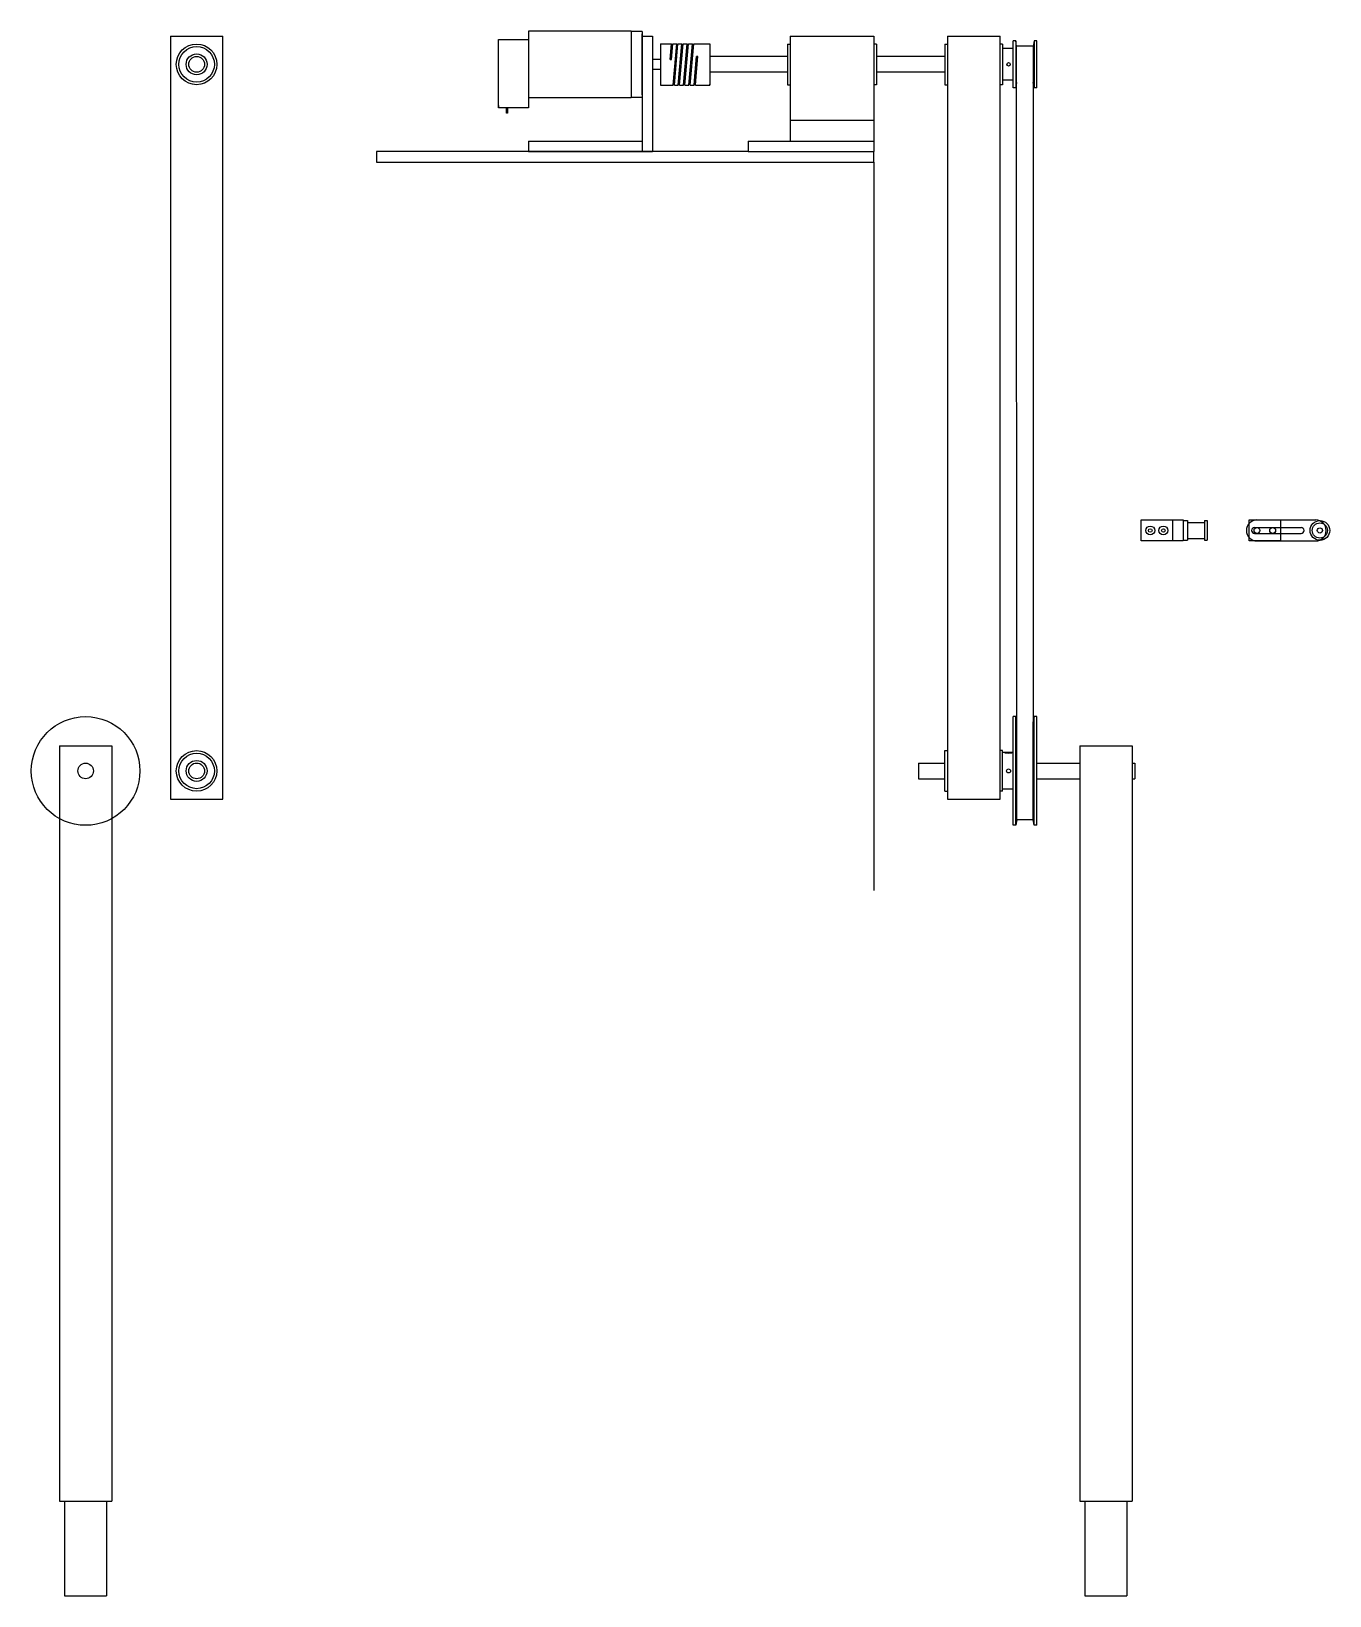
# Model space of a CAD drawing. Header units: inches. Extents: x 23.2 to 54.2, y -18.7 to 18.6.
import ezdxf

# ---------------------------------------------------------------- set-up
doc = ezdxf.new("R2010")
doc.units = ezdxf.units.IN
doc.header["$MEASUREMENT"] = 0
doc.linetypes.add('HIDDEN', pattern=[0.2, 0.1, -0.1])
doc.layers.add('DEFAULT_2', color=8, linetype='HIDDEN')

msp = doc.modelspace()

# ---------------------------------------------------------------- linework, layer by layer
for p, q in [((26.547, 18.443), (26.547, 0.265)), ((26.547, 18.443), (27.797, 18.443)), ((27.797, 0.265), (27.797, 18.443)), ((37.789, 18.441), (37.789, 15.691)), ((37.789, 18.441), (38.039, 18.441)), ((38.039, 18.441), (38.039, 15.691)), ((41.315, 18.441), (41.315, 15.941)), ((41.315, 18.441), (43.315, 18.441)), ((43.315, 18.441), (43.315, 15.941)), ((45.071, 18.443), (45.071, 0.265)), ((45.071, 18.443), (46.321, 18.443)), ((46.321, 0.265), (46.321, 18.443)), ((38.231, 18.263), (38.488, 18.263)), ((38.231, 18.263), (38.231, 17.279)), ((38.455, 17.889), (38.488, 18.263)), ((38.487, 17.886), (38.52, 18.263)), ((38.52, 18.263), (38.614, 18.263)), ((38.528, 17.279), (38.614, 18.263)), ((38.559, 17.279), (38.645, 18.263)), ((38.645, 18.263), (38.739, 18.263)), ((38.653, 17.279), (38.739, 18.263)), ((38.684, 17.279), (38.771, 18.263)), ((38.771, 18.263), (38.865, 18.263)), ((38.778, 17.279), (38.865, 18.263)), ((38.81, 17.279), (38.896, 18.263)), ((38.896, 18.263), (38.99, 18.263)), ((38.904, 17.279), (38.99, 18.263)), ((38.935, 17.279), (39.021, 18.263)), ((39.021, 18.263), (39.407, 18.263)), ((39.056, 17.583), (39.089, 17.958)), ((39.087, 17.581), (39.12, 17.956)), ((39.12, 17.956), (39.089, 17.958)), ((39.407, 18.263), (39.407, 17.279)), ((41.253, 17.958), (39.407, 17.958)), ((41.253, 18.255), (41.253, 17.286)), ((41.253, 18.255), (41.315, 18.255)), ((41.315, 18.255), (41.315, 17.286)), ((43.315, 18.255), (43.315, 17.286)), ((43.377, 18.255), (43.315, 18.255)), ((43.377, 18.255), (43.377, 17.286)), ((45.009, 17.958), (43.377, 17.958)), ((45.009, 18.255), (45.009, 17.286)), ((45.009, 18.255), (45.071, 18.255)), ((45.071, 18.255), (45.071, 17.286)), ((46.383, 18.255), (46.321, 18.255)), ((46.383, 18.255), (46.383, 17.286)), ((46.383, 18.146), (46.383, 17.396)), ((38.455, 17.889), (38.487, 17.886)), ((39.029, 17.279), (39.056, 17.583)), ((39.061, 17.279), (39.087, 17.581)), ((41.253, 17.583), (39.407, 17.583)), ((45.009, 17.583), (43.377, 17.583)), ((38.231, 17.279), (38.528, 17.279)), ((38.559, 17.279), (38.653, 17.279)), ((38.684, 17.279), (38.778, 17.279)), ((38.81, 17.279), (38.904, 17.279)), ((38.935, 17.279), (39.029, 17.279)), ((39.061, 17.279), (39.407, 17.279)), ((39.406, 17.279), (39.407, 17.297)), ((41.253, 17.286), (41.315, 17.286)), ((43.377, 17.286), (43.315, 17.286)), ((45.009, 17.286), (45.071, 17.286)), ((46.383, 17.286), (46.321, 17.286)), ((46.718, 2.106), (46.717, 17.335)), ((47.111, 17.335), (47.111, 2.106)), ((41.315, 16.441), (43.315, 16.441)), ((31.458, 15.691), (31.458, 15.441)), ((40.315, 15.691), (31.458, 15.691)), ((35.086, 15.941), (37.789, 15.941)), ((35.086, 15.941), (35.086, 15.691)), ((35.086, 15.691), (38.039, 15.691)), ((40.315, 15.941), (43.315, 15.941)), ((40.315, 15.941), (40.315, 15.691)), ((40.315, 15.691), (43.315, 15.691)), ((43.315, 15.941), (43.315, 15.691)), ((43.315, 15.441), (43.315, 15.691)), ((31.458, 15.441), (43.315, 15.441)), ((43.315, 15.441), (43.315, -1.909)), ((49.682, 6.416), (49.682, 6.916)), ((49.682, 6.916), (50.682, 6.916)), ((50.432, 6.916), (50.432, 6.416)), ((50.682, 6.916), (50.682, 6.416)), ((50.682, 6.9), (50.792, 6.9)), ((50.792, 6.9), (50.792, 6.433)), ((50.792, 6.854), (51.194, 6.854)), ((51.194, 6.9), (51.254, 6.9)), ((51.194, 6.9), (51.194, 6.433)), ((51.254, 6.9), (51.254, 6.433)), ((52.256, 6.916), (53.006, 6.916)), ((52.256, 6.416), (52.256, 6.916)), ((52.388, 6.736), (53.499, 6.736)), ((52.444, 6.916), (53.844, 6.916)), ((53.006, 6.916), (53.006, 6.416)), ((50.682, 6.416), (49.682, 6.416)), ((50.682, 6.433), (50.792, 6.433)), ((50.792, 6.478), (51.194, 6.478)), ((51.194, 6.433), (51.254, 6.433)), ((52.194, 6.666), (52.194, 6.666)), ((53.006, 6.416), (52.256, 6.416)), ((52.319, 6.666), (52.319, 6.666)), ((52.388, 6.597), (53.499, 6.597)), ((52.444, 6.416), (53.844, 6.416)), ((53.569, 6.666), (53.569, 6.666)), ((54.094, 6.666), (54.094, 6.666)), ((23.901, 1.537), (23.901, -16.463)), ((23.901, 1.537), (25.151, 1.537)), ((25.151, 1.537), (25.151, -16.463)), ((48.221, 1.537), (48.221, -16.463)), ((48.221, 1.537), (49.471, 1.537)), ((49.471, 1.537), (49.471, -16.463)), ((44.375, 1.124), (44.375, 0.749)), ((44.375, 1.124), (45.009, 1.124)), ((45.009, 0.452), (45.009, 1.421)), ((45.009, 1.421), (45.071, 1.421)), ((46.383, 1.421), (46.321, 1.421)), ((46.383, 0.452), (46.383, 1.421)), ((47.195, 1.124), (48.221, 1.124)), ((49.471, 1.124), (49.533, 1.124)), ((49.533, 1.124), (49.533, 0.749)), ((44.375, 0.749), (45.009, 0.749)), ((47.195, 0.749), (48.221, 0.749)), ((49.471, 0.749), (49.533, 0.749)), ((45.009, 0.452), (45.071, 0.452)), ((46.383, 0.452), (46.321, 0.452)), ((26.547, 0.265), (27.797, 0.265)), ((45.071, 0.265), (46.321, 0.265)), ((23.901, -16.463), (25.151, -16.463)), ((24.026, -16.463), (24.026, -18.713)), ((25.026, -16.463), (25.026, -18.713)), ((48.221, -16.463), (49.471, -16.463)), ((48.346, -16.463), (48.346, -18.713)), ((49.346, -16.463), (49.346, -18.713)), ((24.026, -18.713), (25.026, -18.713)), ((48.346, -18.713), (49.346, -18.713))]:
    msp.add_line(p, q)
at = {"color": 7, "linetype": 'Continuous'}
for p, q in [((34.366, 18.361), (35.086, 18.361)), ((34.366, 16.739), (34.366, 18.361)), ((37.533, 18.559), (35.086, 18.559)), ((35.086, 18.559), (35.086, 16.739)), ((37.533, 18.559), (37.533, 16.983)), ((37.789, 18.551), (37.533, 18.551)), ((37.789, 18.551), (37.789, 16.991)), ((37.789, 17.042), (37.789, 18.5)), ((37.789, 17.066), (37.789, 18.476)), ((46.633, 17.211), (46.633, 18.331)), ((46.695, 18.331), (46.633, 18.331)), ((46.695, 18.331), (46.695, 17.211)), ((46.717, 18.207), (46.695, 18.331)), ((47.133, 18.331), (47.111, 18.207)), ((47.133, 18.331), (47.133, 17.211)), ((47.195, 18.331), (47.133, 18.331)), ((47.195, 17.211), (47.195, 18.331)), ((46.633, 18.146), (46.383, 18.146)), ((46.717, 17.335), (46.717, 18.207)), ((47.111, 18.207), (46.717, 18.207)), ((47.111, 18.207), (47.111, 17.335)), ((38.231, 17.889), (38.039, 17.889)), ((46.633, 17.396), (46.383, 17.396)), ((46.695, 17.211), (46.633, 17.211)), ((46.717, 17.335), (46.695, 17.211)), ((47.133, 17.211), (47.111, 17.335)), ((47.195, 17.211), (47.133, 17.211)), ((34.366, 16.775), (34.366, 16.787)), ((34.366, 16.787), (34.366, 16.775)), ((34.366, 16.775), (34.366, 16.739)), ((35.086, 16.983), (37.533, 16.983)), ((35.086, 16.739), (34.366, 16.739)), ((34.554, 16.627), (34.554, 16.739)), ((34.579, 16.627), (34.554, 16.627)), ((34.554, 16.606), (34.554, 16.627)), ((34.579, 16.606), (34.554, 16.606)), ((34.579, 16.739), (34.579, 16.627)), ((34.579, 16.627), (34.579, 16.606)), ((46.633, -0.358), (46.633, 2.232)), ((46.695, 2.232), (46.633, 2.232)), ((46.695, -0.358), (46.695, 2.232)), ((46.718, 2.106), (46.695, 2.232)), ((46.718, -0.232), (46.718, 2.106)), ((47.133, 2.232), (47.111, 2.106)), ((47.111, -0.232), (47.111, 2.106)), ((47.133, -0.358), (47.133, 2.232)), ((47.195, 2.232), (47.133, 2.232)), ((47.195, -0.358), (47.195, 2.232)), ((46.383, 0.499), (46.383, 1.374)), ((46.633, 1.374), (46.383, 1.374)), ((46.633, 0.499), (46.383, 0.499)), ((46.695, -0.358), (46.633, -0.358)), ((46.718, -0.232), (46.695, -0.358)), ((47.111, -0.232), (46.718, -0.232)), ((47.133, -0.358), (47.111, -0.232)), ((47.195, -0.358), (47.133, -0.358))]:
    msp.add_line(p, q, dxfattribs=at)
for points in [[(37.533, 18.551), (37.533, 16.991), (37.789, 16.991)], [(37.789, 18.145), (37.789, 18.263), (37.789, 18.145)], [(37.789, 18.145), (37.789, 18.263), (37.789, 18.145)], [(38.039, 17.653), (38.231, 17.653)], [(37.789, 17.278), (37.789, 17.397), (37.789, 17.278)], [(37.789, 17.278), (37.789, 17.397), (37.789, 17.278)]]:
    msp.add_lwpolyline(points, dxfattribs=at)
for centre, radius in [((27.172, 17.771), 0.484), ((27.172, 17.771), 0.423), ((27.172, 17.771), 0.249), ((27.172, 17.771), 0.188), ((49.901, 6.666), 0.106), ((50.214, 6.666), 0.106), ((52.444, 6.666), 0.0695), ((52.819, 6.666), 0.0695), ((53.944, 6.666), 0.235), ((53.944, 6.666), 0.0625), ((49.901, 6.666), 0.0423), ((50.214, 6.666), 0.0423), ((24.526, 0.937), 1.295), ((24.526, 0.937), 0.185), ((27.172, 0.937), 0.484), ((27.172, 0.937), 0.423), ((27.172, 0.937), 0.249), ((27.172, 0.937), 0.188)]:
    msp.add_circle(centre, radius)
for centre, radius in [((46.524, 17.771), 0.041), ((46.524, 0.937), 0.0475)]:
    msp.add_circle(centre, radius, dxfattribs=at)
at = {"color": 5}
msp.add_circle((53.944, 6.666), 0.181, dxfattribs=at)
for centre, radius, start, end in [((52.444, 6.666), 0.25, 90, 180), ((52.388, 6.666), 0.0695, 90, 180), ((53.499, 6.666), 0.0695, 0, 90), ((53.844, 6.666), 0.25, 360, 90), ((52.444, 6.666), 0.25, 180, 270), ((52.388, 6.666), 0.0695, 180, 270), ((53.499, 6.666), 0.0695, 270, 0), ((53.844, 6.666), 0.25, 270, 0)]:
    msp.add_arc(centre, radius, start, end)
at = {"color": 40, "linetype": 'Continuous', "start_tangent": (0, 0, 1), "end_tangent": (0, 0, -1)}
msp.add_spline([(46.429, 1.374), (46.432, 1.374, 0.025), (46.442, 1.372, 0.048), (46.457, 1.369, 0.067), (46.476, 1.367, 0.082), (46.499, 1.365, 0.091), (46.524, 1.364, 0.094), (46.549, 1.365, 0.091), (46.571, 1.367, 0.082), (46.591, 1.369, 0.067), (46.606, 1.372, 0.048), (46.616, 1.374, 0.025), (46.619, 1.374)], degree=3, dxfattribs=at)
at = {"layer": 'DEFAULT_2', "color": 8, "linetype": 'HIDDEN', "start_tangent": (0, 0, -1), "end_tangent": (0, 0, 1)}
msp.add_spline([(46.619, 1.374), (46.616, 1.374, -0.025), (46.606, 1.372, -0.048), (46.591, 1.369, -0.067), (46.571, 1.367, -0.082), (46.549, 1.365, -0.091), (46.524, 1.364, -0.094), (46.499, 1.365, -0.091), (46.476, 1.367, -0.082), (46.457, 1.369, -0.067), (46.442, 1.372, -0.048), (46.432, 1.374, -0.025), (46.429, 1.374)], degree=3, dxfattribs=at)

doc.saveas('drawing.dxf')
